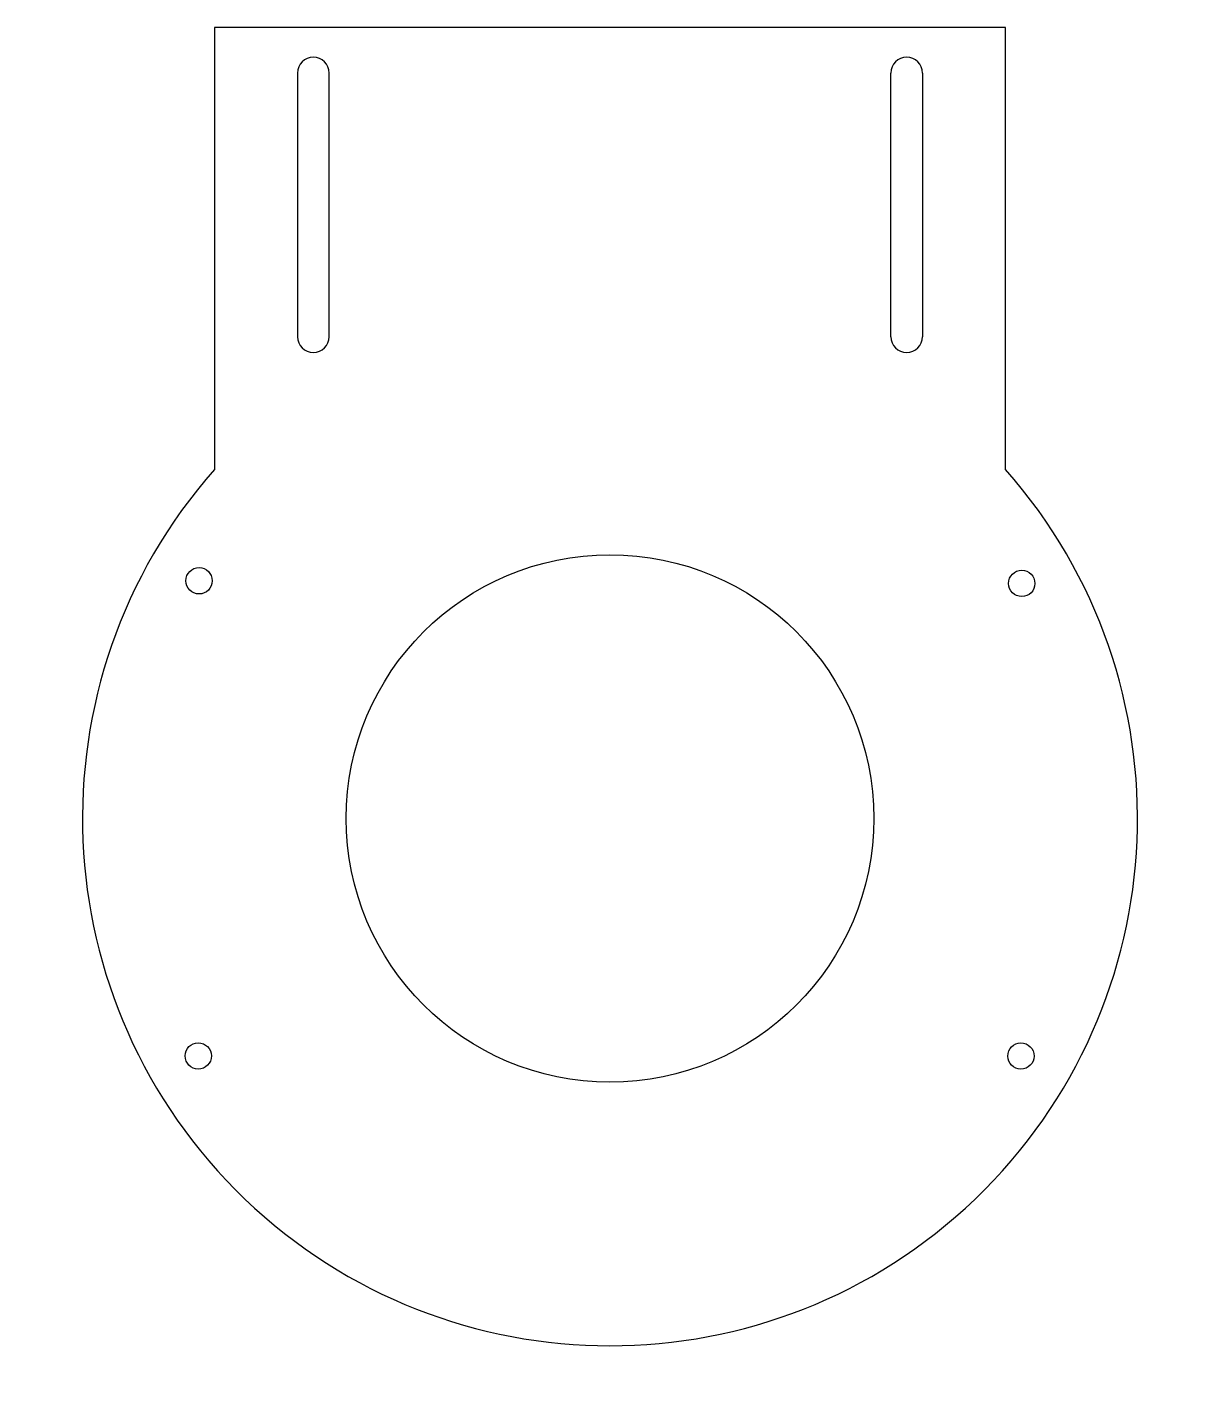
# Model space of a CAD drawing. Header units: inches. Extents: x 2.29 to 6.71, y 15.46 to 20.64.
import ezdxf

# ---------------------------------------------------------------- set-up
doc = ezdxf.new("R2010")
doc.units = ezdxf.units.IN
doc.header["$MEASUREMENT"] = 0
doc.layers.add('Default', color=7, linetype='Continuous')
doc.layers.add('PLATE2', color=7, linetype='Continuous')

# ---------------------------------------------------------------- blocks, each defined once
blk = doc.blocks.new('SE')
at = {"layer": 'PLATE2', "color": 7, "linetype": 'Continuous'}
for p, q in [((2.9997, 20.6446), (2.9997, 18.9674)), ((5.9997, 20.6446), (2.9997, 20.6446)), ((5.9997, 18.9674), (5.9997, 20.6446)), ((3.3147, 20.4714), (3.3147, 19.4714)), ((3.4347, 19.4714), (3.4347, 20.4714)), ((5.5647, 19.4714), (5.5647, 20.4714)), ((5.6847, 20.4714), (5.6847, 19.4714))]:
    blk.add_line(p, q, dxfattribs=at)
blk.add_circle((4.4997, 17.6446), 1, dxfattribs=at)
for centre, radius, start, end in [((3.3747, 20.4714), 0.06, 0, 180), ((5.6247, 20.4714), 0.06, 0, 180), ((3.3747, 19.4714), 0.06, 180, 0), ((5.6247, 19.4714), 0.06, 180, 0), ((4.4997, 17.6446), 1.9999, 138.5933, 41.4067)]:
    blk.add_arc(centre, radius, start, end, dxfattribs=at)
for centre, major_axis in [((2.9417, 18.5458), (-0.05, 0)), ((6.0608, 18.5358), (-0.05, 0)), ((2.9387, 16.7437), (-0.05, 0)), ((6.0578, 16.7435), (0.05, 0))]:
    blk.add_ellipse(centre, major_axis=major_axis, ratio=0.999808, dxfattribs=at)

msp = doc.modelspace()

# ---------------------------------------------------------------- block references
at = {"layer": 'Default'}
msp.add_blockref('SE', (0, 0), dxfattribs=at)

doc.saveas('drawing.dxf')
